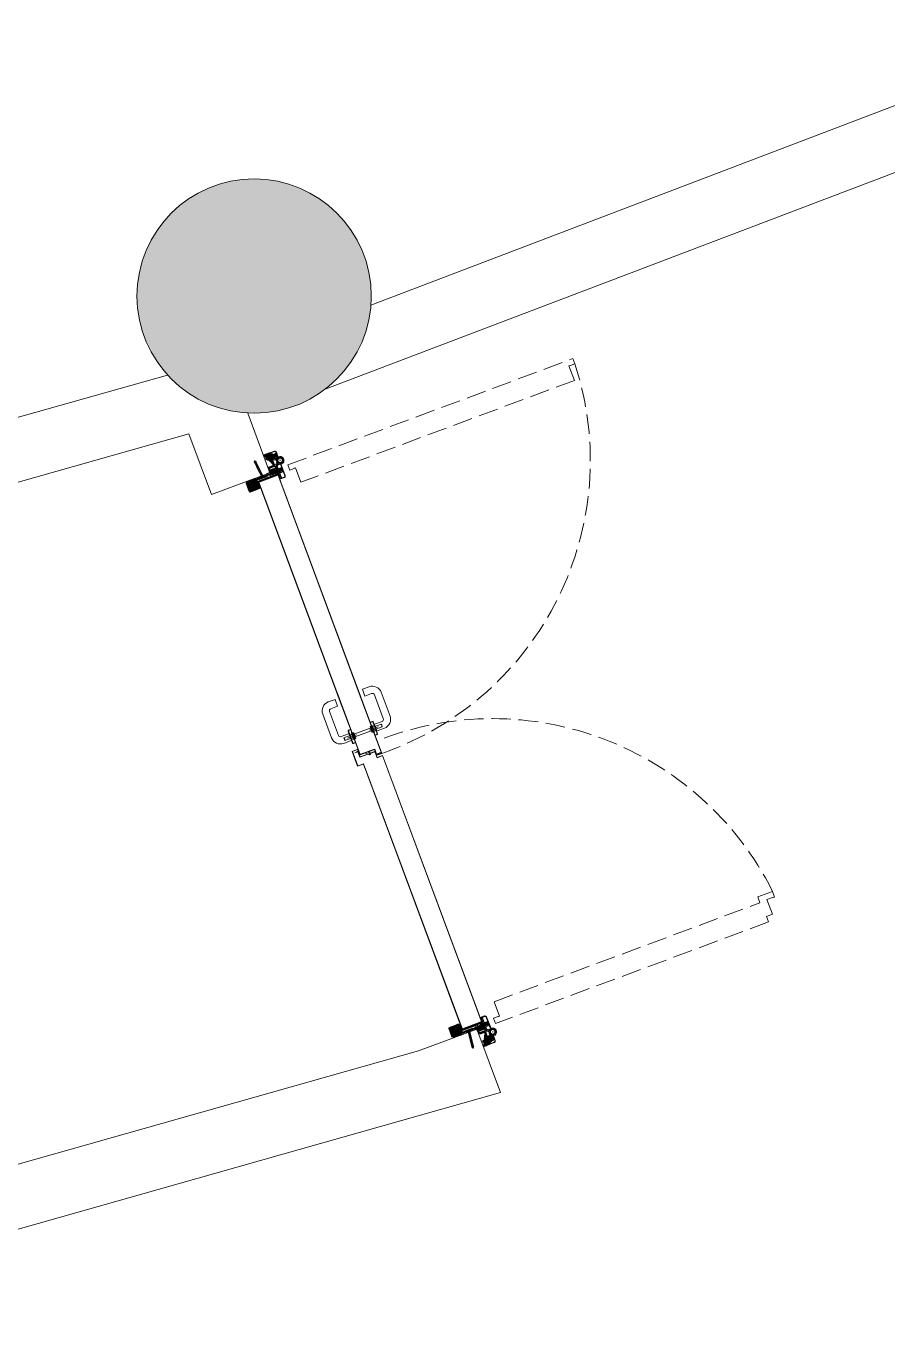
# Model space of a CAD drawing. Header units: centimetres. Extents: x 139057 to 200038, y 34824 to 80516.
# Drawn here: x 172442.6 to 172718.2, y 47216.7 to 47632.5 of the extents above; entities that cross this region are included whole.
import ezdxf

# ---------------------------------------------------------------- set-up
doc = ezdxf.new("R2010")
doc.units = ezdxf.units.CM
doc.header["$LTSCALE"] = 100
for name, pattern in [('CENTRATA', [2, 1.25, -0.25, 0.25, -0.25]), ('HIDDEN2', [0.175, 0.125, -0.05]), ('TRATTEGGIATA', [0.75, 0.5, -0.25]), ('TRATTO-PUNTO', [1, 0.5, -0.25, 0, -0.25])]:
    doc.linetypes.add(name, pattern=pattern)
doc.layers.get('0').update_dxf_attribs({"lineweight": 0})
for name, color, linetype, lineweight in [('410_STRUTTURE_001-AM_0', 7, 'Continuous', 0), ('430_TAVOLATI_001-AM_0', 3, 'Continuous', 0), ('441_SERRAMENTI_001-AM_0', 1, 'Continuous', 0), ('5', 7, 'Continuous', 20)]:
    doc.layers.add(name, color=color, linetype=linetype, lineweight=lineweight)
for name, color, linetype in [('Layer1', 7, 'Continuous'), ('Layer2', 2, 'Continuous'), ('Layer3', 7, 'Continuous'), ('Layer5', 2, 'Continuous')]:
    doc.layers.add(name, color=color, linetype=linetype)
pattern_1 = [(135, (1692.512, -3714.694), (-2.245064, -2.245064), []), (135, (1692.512, -3712.4488), (-2.245064, -2.245064), [3.96875, -0.79375, 0, -0.79375])]

# ---------------------------------------------------------------- blocks, each defined once
blk = doc.blocks.new('CRN190C')
at = {"layer": 'Layer1', "color": 9}
for p, q in [((-28.5, 11), (-28.5, -5.5)), ((-28.5, 11), (-27, 11)), ((-27, 11), (-27, -4.5)), ((-4.6, 0), (-4.6, -4)), ((-4.6, 0), (4.6, 0)), ((-3.1, 0), (-3.1, -4)), ((3.1, 0), (3.1, -4)), ((4.6, 0), (4.6, -4)), ((11.5, 11), (11.5, -4.5)), ((11.5, 11), (13, 11)), ((13, 11), (13, -5.5)), ((-28, -6), (-5.1, -6)), ((-27, -4.5), (-5.1, -4.5)), ((-5.1, -6), (5.1, -6)), ((11.5, -4.5), (5.1, -4.5)), ((5.1, -6), (12.5, -6))]:
    blk.add_line(p, q, dxfattribs=at)
for centre, radius, start, end in [((-28, -5.5), 0.5, 180, 270), ((-5.1, -4), 2, 270, 0), ((-5.1, -4), 0.5, 270, 0), ((5.1, -4), 2, 180, 270), ((5.1, -4), 0.5, 180, 270), ((12.5, -5.5), 0.5, 270, 0)]:
    blk.add_arc(centre, radius, start, end, dxfattribs=at)
at = {"layer": 'Layer2', "color": 9}
for p, q in [((-4, 0), (-3.1, -0.5)), ((4, -0.5), (3.1, 0)), ((-4, -1), (-3.1, -0.5)), ((-3.1, -1.5), (-4, -1)), ((-4, -2), (-3.1, -1.5)), ((-3.1, -2.5), (-4, -2)), ((-4, -3), (-3.1, -2.5)), ((-3.1, -3.5), (-4, -3)), ((-4, -4), (-3.1, -3.5)), ((-3.1, -4.5), (-4, -4)), ((-4, -5), (-3.1, -4.5)), ((-3.5, -5.3), (-4, -5)), ((3.1, -1), (4, -0.5)), ((4, -1.5), (3.1, -1)), ((3.1, -2), (4, -1.5)), ((4, -2.5), (3.1, -2)), ((3.1, -3), (4, -2.5)), ((4, -3.5), (3.1, -3)), ((3.1, -4), (4, -3.5)), ((4, -4.5), (3.1, -4)), ((3.3, -4.9), (4, -4.5)), ((4, -5.5), (3.5, -5.2)), ((3.9, -5.6), (4, -5.5))]:
    blk.add_line(p, q, dxfattribs=at)
blk = doc.blocks.new('A$C79A744C8')
at = {"linetype": 'Continuous', "ltscale": 10}
h = blk.add_hatch(dxfattribs=at)
h.set_pattern_fill('ANSI31', color=256, scale=15, angle=270, style=0)
h.set_pattern_definition([(315, (19364.6457, 1644.1342), (1.32582521, 1.32582521), [])])
h.paths.add_polyline_path([(0, -50), (0, -65), (33.1, -65), (33.1, -50)])
h = blk.add_hatch(dxfattribs=at)
h.set_pattern_fill('ANSI31', color=256, scale=15, angle=180, style=0)
h.set_pattern_definition([(225, (19364.6457, 1644.1342), (1.32582521, -1.32582521), [])])
h.paths.add_polyline_path([(0, -65), (0, -80), (33.1, -80), (33.1, -65)])
at = {"layer": '5', "linetype": 'Continuous', "ltscale": 10}
h = blk.add_hatch(dxfattribs=at)
h.set_pattern_fill('ANSI33', color=256, scale=0.05, angle=450, style=0)
h.set_pattern_definition([(135, (1834.93615, -5348.70282), (-0.224506403, -0.224506403), []), (135, (1834.93615, -5348.4783), (-0.224506403, -0.224506403), [0.15875, -0.079375])])
h.paths.add_polyline_path([(5.9, -26.5), (5.9, -41.5), (7.9, -41.5), (7.9, -26.5)])
h.paths.add_polyline_path([(5.9, -11.5), (5.9, -26.5), (7.9, -26.5), (7.9, -11.5)])
at = {"layer": 'Layer5', "linetype": 'Continuous', "ltscale": 10}
h = blk.add_hatch(dxfattribs=at)
h.set_pattern_fill('ANSI35', color=256, scale=0.5, angle=450, style=0)
h.set_pattern_definition(pattern_1)
edge = h.paths.add_edge_path()
edge.add_line((-17.4, 22.5), (-56.4, 22.5))
edge.add_line((-56.4, 21), (-17.4, 21))
edge.add_line((-57.9, 1), (-57.9, 19.5))
edge.add_line((-59.4, 19.5), (-59.4, 1))
edge.add_arc((-56.4, 19.5), 1.5, 90, 180)
edge.add_arc((-56.4, 19.5), 3, 90, 180)
edge.add_line((-35.4, 22.5), (-35.4, 21))
h = blk.add_hatch(dxfattribs=at)
h.set_pattern_fill('ANSI35', color=256, scale=0.5, angle=450, style=0)
h.set_pattern_definition(pattern_1)
h.paths.add_polyline_path([(4.1, -81), (4.1, -82.5), (32.6, -82.5, 0.414214), (35.6, -79.5), (35.6, -78.1), (34.1, -78.1), (34.1, -79.5, -0.414214), (32.6, -81)])
h.paths.add_polyline_path([(34.1, -51.9), (34.1, -78.1), (35.6, -78.1), (35.6, -51.9)])
h.paths.add_polyline_path([(32.6, -47.5), (7.1, -47.5), (4.5, -47.5, 0.267949), (7.1, -49), (32.6, -49, -0.414214), (34.1, -50.5), (34.1, -51.9), (35.6, -51.9), (35.6, -50.5, 0.414214)])
h.paths.add_polyline_path([(4.1, -31.6), (4.1, -46, 0.131652), (4.5, -47.5), (7.1, -47.5, -0.414214), (5.6, -46), (5.6, -34.3, 0.198912), (4.8, -32.2)])
h.paths.add_polyline_path([(4.7, -3.8, 0.153915), (4.1, -5.5), (4.1, -21.5), (4.8, -20.8, 0.198912), (5.6, -18.7), (5.6, -5.5, -0.153915), (5.9, -4.6), (7.6, -2.2, 0.606815), (5.1, 2.5), (-13.6, 2.5), (-13.6, 1.1, 0.063272), (-12.9, 1), (5.1, 1, -0.606815), (6.4, -1.4)])
h.paths.add_polyline_path([(-16.4, 22.3), (-16.4, 21), (-17.4, 21, -0.414214), (-15.9, 19.5), (-15.9, 4, 0.341979), (-13.6, 1.1), (-13.6, 2.5), (-12.9, 2.5, -0.414214), (-14.4, 4), (-14.4, 19.5, 0.317837)])
h.paths.add_polyline_path([(-24.4, 22.5), (-24.4, 21), (-17.4, 21), (-16.4, 21), (-16.4, 22.3, 0.085164), (-17.4, 22.5)])
h.paths.add_polyline_path([(-29.9, 22.5), (-29.9, 21), (-24.4, 21), (-24.4, 22.5)])
h = blk.add_hatch(dxfattribs=at)
h.set_pattern_fill('ANSI35', color=256, scale=0.5, angle=450, style=0)
h.set_pattern_definition(pattern_1)
h.paths.add_polyline_path([(2.6, -30), (1.5, -31.1), (3.7, -33.2, -0.198912), (4.1, -34.3), (4.1, -31.6)])
h.paths.add_polyline_path([(1.5, -21.9), (2.6, -23), (4.1, -21.5), (4.1, -18.7, -0.198912), (3.7, -19.8)])
at = {"linetype": 'CENTRATA'}
blk.add_line((5.8, -26.5), (-53.6, -32.7), dxfattribs=at)
at = {"linetype": 'Continuous'}
for p, q in [((-50.6, -30.2), (-51.1, -30.8)), ((-51.1, -30.8), (-49, -30.5)), ((-50.8, -34.1), (-51.1, -30.8)), ((-50.8, -34.1), (-48.6, -33.9)), ((-50.2, -34.6), (-50.8, -34.1)), ((-50.6, -30.2), (-49, -30)), ((-50.2, -34.6), (-50.6, -30.2)), ((-50.2, -34.6), (-48.6, -34.4)), ((-48.6, -29.3), (-48.3, -32.2)), ((-48, -35), (-48.3, -32.2)), ((-46.6, -30.3), (-46.3, -33.6)), ((-45.7, -33.1), (-45.9, -30.7)), ((2.4, -24.6), (0.8, -24.8)), ((2.5, -25.2), (0.9, -25.3)), ((2.8, -28.5), (1.2, -28.7)), ((2.9, -29.1), (1.3, -29.2)), ((2.9, -29.1), (2.4, -24.6))]:
    blk.add_line(p, q, dxfattribs=at)
at = {"linetype": 'Continuous', "ltscale": 10}
for p, q in [((2.6, -30), (1.5, -31.1)), ((2.6, -23), (4.8, -20.8)), ((2.6, -30), (2.6, -23)), ((0, -50), (33.1, -50)), ((33.1, -65), (0, -65)), ((33.1, -80), (0, -80)), ((33.1, -50), (33.1, -80))]:
    blk.add_line(p, q, dxfattribs=at)
at = {"linetype": 'Continuous'}
for points in [[(-46.9, -29.8), (-48.6, -29.3), (-49.1, -29.3), (-48.8, -32.2)], [(-46.4, -34.2), (-48, -35), (-48.5, -35.1), (-48.8, -32.2)], [(-21.2, -29.3), (-21.5, -26.7), (-46.9, -29.4), (-46.8, -30.2), (-44.8, -31.4), (-28.7, -29.7)], [(-21.2, -29.3), (-20.9, -31.9), (-46.4, -34.6), (-46.5, -33.8), (-44.7, -32.2), (-28.6, -30.5)], [(2.4, -24.6), (4.3, -21.3), (4.8, -26.6)], [(2.9, -29.1), (5.4, -31.9), (4.8, -26.6)]]:
    blk.add_lwpolyline(points, dxfattribs=at)
blk.add_lwpolyline([(0.8, -24.4), (1.3, -29.6), (-20.9, -31.9), (-21.5, -26.7)], close=True, dxfattribs=at)
blk.add_arc((-27.7, -30), 1.08, 206.9908, 164.8268, dxfattribs=at)
at = {"linetype": 'Continuous', "ltscale": 10}
for radius in [1.5, 3]:
    blk.add_arc((2.6, -18.7), radius, 315, 0, dxfattribs=at)
at = {"layer": 'Layer5', "linetype": 'Continuous', "ltscale": 10}
for p, q in [((-59.4, 19.5), (-59.4, 1)), ((-57.9, 1), (-57.9, 19.5)), ((-17.4, 22.5), (-56.4, 22.5)), ((-56.4, 21), (-17.4, 21)), ((-35.4, 22.5), (-35.4, 21)), ((-24.4, 22.5), (-24.4, 21)), ((-17.4, 22.5), (-16.4, 22.5)), ((-17.4, 21), (-16.4, 21)), ((-16.4, 21), (-16.4, 22.5)), ((-15.9, 19.5), (-15.9, 4)), ((-14.4, 19.5), (-14.4, 4)), ((5.1, 2.5), (-13.6, 2.5)), ((-12.9, 1), (5.1, 1)), ((1.5, -31.1), (3.7, -33.2)), ((2.6, -30), (4.8, -32.2)), ((4.1, -5.5), (4.1, -46)), ((6.4, -1.4), (4.7, -3.8)), ((5.6, -46), (5.6, -5.5)), ((5.9, -4.6), (7.6, -2.2)), ((5.9, -41.5), (5.9, -11.5)), ((5.9, -11.5), (7.9, -11.5)), ((7.9, -41.5), (7.9, -11.5)), ((32.6, -81), (4.1, -81)), ((4.1, -81), (4.1, -82.5)), ((4.1, -82.5), (32.6, -82.5)), ((7.1, -47.5), (4.5, -47.5)), ((32.6, -47.5), (7.1, -47.5)), ((7.1, -49), (32.6, -49)), ((34.1, -50.5), (34.1, -79.5)), ((34.1, -51.9), (35.6, -51.9)), ((34.1, -78.1), (35.6, -78.1)), ((35.6, -79.5), (35.6, -50.5))]:
    blk.add_line(p, q, dxfattribs=at)
blk.add_lwpolyline([(-10, 0), (0, 0), (0, -10)], dxfattribs=at)
for centre, radius, start, end in [((-56.4, 19.5), 3, 90, 180), ((-56.4, 19.5), 1.5, 90, 180), ((-17.4, 19.5), 3, 0, 90), ((-17.4, 19.5), 1.5, 0, 90), ((-12.9, 4), 3, 180, 270), ((-12.9, 4), 1.5, 180, 270), ((5.1, -0.5), 3, 325, 90), ((5.1, -0.5), 1.5, 325, 90), ((2.6, -34.3), 1.5, 0, 45), ((7.1, -5.5), 3, 145, 180), ((2.6, -34.3), 3, 0, 45), ((7.1, -5.5), 1.5, 145, 180), ((7.1, -46), 3, 180, 270), ((7.1, -46), 1.5, 180, 270), ((32.6, -50.5), 3, 0, 90), ((32.6, -50.5), 1.5, 0, 90), ((32.6, -79.5), 3, 270, 0), ((32.6, -79.5), 1.5, 270, 0)]:
    blk.add_arc(centre, radius, start, end, dxfattribs=at)
at = {"linetype": 'Continuous', "ltscale": 10, "rotation": 180.0000002134434}
blk.add_blockref('CRN190C', (-44.7, 14.4), dxfattribs=at)
blk = doc.blocks.new('COPRITESTA2C')
for p, q in [((0, 0), (44, 0)), ((0, 0), (0, -10)), ((44, 0), (44, -15)), ((-1, -10), (-1, -20)), ((-1, -10), (0, -10)), ((-1, -20), (39, -20))]:
    blk.add_line(p, q)
at = {"linetype": 'TRATTEGGIATA', "ltscale": 10}
for p, q in [((42.5, 0), (42.5, -15)), ((-1, -18.5), (39, -18.5))]:
    blk.add_line(p, q, dxfattribs=at)
blk.add_arc((39, -15), 5, 270, 0)
blk.add_arc((39, -15), 3.5, 270, 0, dxfattribs=at)
blk = doc.blocks.new('VTR0210A')
at = {"layer": 'Layer1', "color": 9}
for p, q in [((-33, 2.8), (-33, -1.8)), ((-32.9, -2.2), (-32.5, 4)), ((-32.9, 3.2), (-32.5, 4)), ((-32.5, 4), (-32, 3)), ((-32, -4), (-31.5, 4)), ((-32, 3), (-31.5, 4)), ((-31.5, 4), (-31, 3)), ((-31, -4), (-30.5, 4)), ((-31, 3), (-30.5, 4)), ((-30.5, 4), (-30, 3)), ((-30, -4), (-29.5, 4)), ((-30, 3), (-29.5, 4)), ((-29.5, 4), (-29, 3)), ((-29, -4), (-28.5, 4)), ((-29, 3), (-28.5, 4)), ((-28.5, 4), (-28, 3)), ((-28, -4), (-27.5, 4)), ((-28, 3), (-27.5, 4)), ((-27.5, 4), (-27, 3)), ((-27, -4), (-26.5, 4)), ((-27, 3), (-26.5, 4)), ((-26.5, 4), (-26, 3)), ((-26, -4), (-25.5, 4)), ((-26, 3), (-25.5, 4)), ((-25.5, 4), (-25, 3)), ((-25, -4), (-24.5, 4)), ((-25, 3), (-24.5, 4)), ((-24.5, 4), (-24, 3)), ((-24, -4), (-23.5, 4)), ((-24, 3), (-23.5, 4)), ((-23.5, 4), (-23, 3)), ((-23, -4), (-22.5, 4)), ((-23, 3), (-22.5, 4)), ((-22.5, 4), (-22, 3)), ((-22, -4), (-21.5, 4)), ((-22, 3), (-21.5, 4)), ((-21.5, 4), (-21, 3)), ((-21, -4), (-20.5, 4)), ((-21, 3), (-20.5, 4)), ((-20.5, 4), (-20, 3)), ((-20, -4), (-19.5, 4)), ((-20, 3), (-19.5, 4)), ((-19.5, 4), (-19, 3)), ((-19, -4), (-18.5, 4)), ((-19, 3), (-18.5, 4)), ((-18.5, 4), (-18, 3)), ((-18, -4), (-17.5, 4)), ((-18, 3), (-17.5, 4)), ((-17.5, 4), (-17, 3)), ((-17, -4), (-16.5, 4)), ((-17, 3), (-16.5, 4)), ((-16.5, 4), (-16, 3)), ((-16, -4), (-15.5, 4)), ((-16, 3), (-15.5, 4)), ((-15.5, 4), (-15, 3)), ((-15, -4), (-14.5, 4)), ((-15, 3), (-14.5, 4)), ((-14.5, 4), (-14, 3)), ((-14, -4), (-13.5, 4)), ((-14, 3), (-13.5, 4)), ((-13.5, 4), (-13, 3)), ((-13, -4), (-12.5, 4)), ((-13, 3), (-12.5, 4)), ((-12.5, 4), (-12, 3)), ((-12, -4), (-11.5, 4)), ((-12, 3), (-11.5, 4)), ((-11.5, 4), (-11, 3)), ((-11, -4), (-10.5, 4)), ((-11, 3), (-10.5, 4)), ((-10.5, 4), (-10, 3)), ((-10, 3), (-9.7, 3.6)), ((-8, 4), (-9, 4)), ((-8, 6.5), (-0.8, 6.5)), ((-8, 6.5), (-8, -6.5)), ((-5, 3.2), (-6, 0)), ((-6, 0), (-5, -3.2)), ((-5, 3.2), (-5, -3.2)), ((0, 3.2), (-5, 3.2)), ((0, 5.7), (0, -5.7)), ((-32.9, -2.2), (-32, -4)), ((-32, -4), (-31.5, -3)), ((-31.5, -3), (-31, -4)), ((-31, -4), (-30.5, -3)), ((-30.5, -3), (-30, -4)), ((-30, -4), (-29.5, -3)), ((-29.5, -3), (-29, -4)), ((-29, -4), (-28.5, -3)), ((-28.5, -3), (-28, -4)), ((-28, -4), (-27.5, -3)), ((-27.5, -3), (-27, -4)), ((-27, -4), (-26.5, -3)), ((-26.5, -3), (-26, -4)), ((-26, -4), (-25.5, -3)), ((-25.5, -3), (-25, -4)), ((-25, -4), (-24.5, -3)), ((-24.5, -3), (-24, -4)), ((-24, -4), (-23.5, -3)), ((-23.5, -3), (-23, -4)), ((-23, -4), (-22.5, -3)), ((-22.5, -3), (-22, -4)), ((-22, -4), (-21.5, -3)), ((-21.5, -3), (-21, -4)), ((-21, -4), (-20.5, -3)), ((-20.5, -3), (-20, -4)), ((-20, -4), (-19.5, -3)), ((-19.5, -3), (-19, -4)), ((-19, -4), (-18.5, -3)), ((-18.5, -3), (-18, -4)), ((-18, -4), (-17.5, -3)), ((-17.5, -3), (-17, -4)), ((-17, -4), (-16.5, -3)), ((-16.5, -3), (-16, -4)), ((-16, -4), (-15.5, -3)), ((-15.5, -3), (-15, -4)), ((-15, -4), (-14.5, -3)), ((-14.5, -3), (-14, -4)), ((-14, -4), (-13.5, -3)), ((-13.5, -3), (-13, -4)), ((-13, -4), (-12.5, -3)), ((-12.5, -3), (-12, -4)), ((-12, -4), (-11.5, -3)), ((-11.5, -3), (-11, -4)), ((-11, -4), (-10.5, -3)), ((-10.5, -3), (-10.2, -3.6)), ((-8, -4), (-9.5, -4)), ((-8, -6.5), (-0.8, -6.5)), ((0, -3.2), (-5, -3.2))]:
    blk.add_line(p, q, dxfattribs=at)
for centre, start, end in [((-32.2, 2.8), 153.4349, 180), ((-9, 3.2), 90, 153.4349), ((-0.8, 5.7), 0, 90), ((-32.2, -1.8), 180, 206.5651), ((-9.5, -3.2), 206.5651, 270), ((-0.8, -5.7), 270, 0)]:
    blk.add_arc(centre, 0.8, start, end, dxfattribs=at)
at = {"layer": 'Layer3', "color": 9, "linetype": 'TRATTEGGIATA', "ltscale": 3}
for p, q in [((1.1, 0), (-37.2, 0)), ((-32.5, -3), (-32, 3)), ((-31.5, -3), (-31, 3)), ((-30.5, -3), (-30, 3)), ((-29.5, -3), (-29, 3)), ((-28.5, -3), (-28, 3)), ((-27.5, -3), (-27, 3)), ((-26.5, -3), (-26, 3)), ((-25.5, -3), (-25, 3)), ((-24.5, -3), (-24, 3)), ((-23.5, -3), (-23, 3)), ((-22.5, -3), (-22, 3)), ((-21.5, -3), (-21, 3)), ((-20.5, -3), (-20, 3)), ((-19.5, -3), (-19, 3)), ((-18.5, -3), (-18, 3)), ((-17.5, -3), (-17, 3)), ((-16.5, -3), (-16, 3)), ((-15.5, -3), (-15, 3)), ((-14.5, -3), (-14, 3)), ((-13.5, -3), (-13, 3)), ((-12.5, -3), (-12, 3)), ((-11.5, -3), (-11, 3)), ((-10.5, -3), (-10, 3))]:
    blk.add_line(p, q, dxfattribs=at)
blk = doc.blocks.new('COPRITESTA1C')
for p, q in [((0, 0), (0, -10)), ((0, 0), (21, 0)), ((21, 0), (21, -15)), ((-1, -10), (-1, -20)), ((-1, -10), (0, -10)), ((-1, -20), (16, -20))]:
    blk.add_line(p, q)
at = {"linetype": 'TRATTEGGIATA', "ltscale": 10}
for p, q in [((19.5, 0), (19.5, -15)), ((-1, -18.5), (16, -18.5))]:
    blk.add_line(p, q, dxfattribs=at)
blk.add_arc((16, -15), 3.5, 270, 0, dxfattribs=at)
blk.add_arc((16, -15), 5, 270, 0)
blk = doc.blocks.new('rf')
at = {"layer": 'Layer1', "color": 9, "linetype": 'Continuous'}
for p, q in [((-5, -126), (-5, 0)), ((0, 0), (-5, 0)), ((0, -125), (0, 0)), ((7.6, -130), (-1, -130)), ((6.6, -125), (0, -125)), ((11.6, -117), (6.6, -117)), ((6.6, -125), (6.6, -117)), ((29.7, -130), (7.6, -130)), ((11.6, -126), (11.6, -117)), ((24.4, -125), (11.6, -125)), ((24.4, -126), (24.4, -117)), ((29.4, -117), (24.4, -117)), ((31, -130), (28.4, -130)), ((29.4, -125), (29.4, -117)), ((30, -125), (29.4, -125)), ((30, -125), (30, -103)), ((35, -103), (30, -103)), ((35, -126), (35, -103))]:
    blk.add_line(p, q, dxfattribs=at)
for centre, start, end in [((-1, -126), 180, 270), ((7.6, -126), 270, 0), ((28.4, -126), 180, 270), ((31, -126), 270, 0)]:
    blk.add_arc(centre, 4, start, end, dxfattribs=at)
at = {"layer": 'Layer2', "color": 9, "linetype": 'Continuous'}
for p, q in [((11.6, -117), (10, -118)), ((10, -118), (11.6, -119)), ((11.6, -119), (10, -120)), ((10, -120), (11.6, -121)), ((11.6, -121), (10, -122)), ((10, -122), (11.6, -123)), ((11.6, -123), (10, -124)), ((10, -124), (11.6, -125)), ((11.6, -125), (10, -126)), ((10, -126), (11.5, -126.9)), ((11.4, -127.1), (10, -128)), ((10, -128), (10.7, -128.5)), ((25.2, -117), (24.4, -117.5)), ((24.4, -117.5), (26, -118.5)), ((26, -118.5), (24.4, -119.5)), ((24.4, -119.5), (26, -120.5)), ((26, -120.5), (24.4, -121.5)), ((24.4, -121.5), (26, -122.5)), ((26, -122.5), (24.4, -123.5)), ((24.4, -123.5), (26, -124.5)), ((26, -124.5), (24.4, -125.5)), ((24.4, -125.5), (26, -126.5)), ((26, -126.5), (24.6, -127.4)), ((24.8, -127.8), (26, -128.5)), ((26, -128.5), (25.5, -128.8))]:
    blk.add_line(p, q, dxfattribs=at)
blk = doc.blocks.new('CILINDRO')
at = {"layer": '5', "linetype": 'Continuous'}
for p, q in [((-128, 4.5), (-0.5, 4.5)), ((-127.5, 4.5), (-128, 3.5)), ((-128, 4.5), (-128, -4.5)), ((-128, 3.5), (-128, -3.5)), ((-0.5, 4.5), (0, 3.5)), ((0, 3.5), (0, -3.5)), ((-127.5, -4.5), (-128, -3.5)), ((-128, -4.5), (-0.5, -4.5)), ((-0.5, -4.5), (0, -3.5))]:
    blk.add_line(p, q, dxfattribs=at)
for centre, start, end in [((-120, 0), 143.1301, 216.8699), ((-8, 0), 323.1301, 36.8699)]:
    blk.add_arc(centre, 7.5, start, end, dxfattribs=at)
blk = doc.blocks.new('CLD0080A')
at = {"linetype": 'Continuous'}
blk.add_blockref('CILINDRO', (64.25, -4.5), dxfattribs=at)
blk = doc.blocks.new('porta 190 metallo')
at = {"linetype": 'Continuous'}
for p, q in [((-1895.9, 333.9), (-1898.4, 334.3)), ((-1897, 335.4), (-1897.4, 332.9)), ((-1010.5, 243.8), (-1091.1, 256.1)), ((-1128.7, 208.2), (-1125.3, 231)), ((-1106, 204.8), (-1128.7, 208.2)), ((-1106, 204.8), (-1102.5, 227.5)), ((-1014, 221.1), (-1094.6, 233.4)), ((-1012, 187.9), (-1008.1, 213.1)), ((-989.2, 184.4), (-985.4, 209.7)), ((-1024.4, 179.2), (-1023.4, 186.1)), ((-1024.4, 179.2), (-1023.2, 179)), ((-1023.2, 179), (-1022.2, 185.9)), ((-1021.3, 186.6), (-980.7, 180.4)), ((-1021.1, 187.8), (-980.6, 181.6)), ((-1014.1, 177.3), (-1014.2, 176.3)), ((-990.5, 172.7), (-1014.2, 176.3)), ((-990.4, 173.7), (-1014.1, 177.3)), ((-1013.9, 178.7), (-1014, 177.7)), ((-990.3, 174.1), (-1014, 177.7)), ((-990.2, 175.1), (-1013.9, 178.7)), ((-1013.3, 175.8), (-1013.5, 174.8)), ((-991.7, 171.5), (-1013.5, 174.8)), ((-991.6, 172.5), (-1013.3, 175.8)), ((-1012, 174.3), (-1012.3, 172.3)), ((-993.3, 171.4), (-1012, 174.3)), ((-994.7, 168.6), (-1011.5, 171.1)), ((-1011.1, 186.8), (-990.4, 183.6)), ((-990.9, 183.2), (-1010.7, 186.2)), ((-1008.7, 186.4), (-1010.6, 174)), ((-992.9, 184), (-994.7, 171.6)), ((-993.3, 171.4), (-993.6, 169.4)), ((-991.6, 172.5), (-991.7, 171.5)), ((-990.4, 173.7), (-990.5, 172.7)), ((-990.2, 175.1), (-990.3, 174.1)), ((-981.1, 172.6), (-980.1, 179.5)), ((-981.1, 172.6), (-979.9, 172.4)), ((-979.9, 172.4), (-978.9, 179.3)), ((-946.8, 113.6), (-943.2, 137.3)), ((-945.7, 117.7), (-934.2, 126.6)), ((-944.6, 128.2), (-933.7, 126.5)), ((-944.1, 131.2), (-933.3, 129.5)), ((-943.2, 137.3), (-943.4, 137.3)), ((-933.7, 126.5), (-933.3, 129.5)), ((-1142.8, 115.8), (-1146.3, 93.1)), ((-1120.1, 112.3), (-1142.8, 115.8)), ((-1120.1, 112.3), (-1123.6, 89.6)), ((-1034.6, 112.5), (-1035.7, 105.5)), ((-1034.6, 112.5), (-1033.4, 112.3)), ((-1033.4, 112.3), (-1034.5, 105.4)), ((-1034, 103.3), (-993.5, 97.1)), ((-1033.8, 104.4), (-993.3, 98.3)), ((-1025.3, 100.4), (-1029.2, 75.2)), ((-1024.4, 109.8), (-1024.2, 110.8)), ((-1000.7, 106.2), (-1024.4, 109.8)), ((-1024.2, 111.2), (-1024, 112.1)), ((-1000.5, 107.5), (-1024.2, 111.2)), ((-1000.5, 107.2), (-1024.2, 110.8)), ((-1024.2, 101.3), (-1003.4, 98.1)), ((-1000.3, 108.5), (-1024, 112.1)), ((-1003.8, 98.7), (-1023.6, 101.7)), ((-1023, 112.4), (-1022.8, 113.4)), ((-1001.2, 109.1), (-1023, 112.4)), ((-1001.1, 110.1), (-1022.8, 113.4)), ((-1021.7, 100.9), (-1019.8, 113.2)), ((-1021.3, 113.5), (-1021, 115.4)), ((-1002.5, 110.6), (-1021.3, 113.5)), ((-1003.1, 113.7), (-1019.9, 116.3)), ((-1002.6, 97), (-1006.4, 71.7)), ((-1005.9, 98.5), (-1004, 110.8)), ((-1002.5, 110.6), (-1002.2, 112.6)), ((-1001.2, 109.1), (-1001.1, 110.1)), ((-1000.7, 106.2), (-1000.5, 107.2)), ((-1000.5, 107.5), (-1000.3, 108.5)), ((-991.3, 105.9), (-992.4, 98.9)), ((-991.3, 105.9), (-990.1, 105.7)), ((-990.1, 105.7), (-991.2, 98.8)), ((-946.8, 113.6), (-947, 113.6)), ((-946.8, 113.6), (-946.8, 113.6)), ((-946.2, 117.8), (-945.7, 117.7)), ((-1040.6, 46.6), (-1121.2, 58.9)), ((-1037.1, 69.3), (-1117.7, 81.6)), ((31, 40.2), (33.5, 39.8)), ((32.4, 41.2), (32.1, 38.7))]:
    blk.add_line(p, q, dxfattribs=at)
for p, q in [((-1912.3, 314.7), (-1930.6, 317.5)), ((-1911.8, 317.6), (-1930.1, 320.4)), ((-1911.8, 317.8), (-1928.1, 320.3)), ((-1912.7, 321), (-1927.6, 323.3)), ((-1910.4, 324.4), (-1912.7, 321)), ((-1907.9, 322.7), (-1911, 318.2)), ((-1907.9, 322.7), (-1911, 318.2)), ((-1906.5, 324.3), (-1910.9, 318.1)), ((-1904.1, 322.6), (-1908.4, 316.4)), ((-1894, 321.1), (-1891.8, 313.8)), ((-1891.3, 323.1), (-1888.7, 314.8)), ((-1891.1, 322), (-1888.9, 314.7)), ((-1890.8, 321.6), (-1888.7, 314.8)), ((-1888.7, 324.9), (-1886.2, 317)), ((-1888.5, 311.1), (-1845.9, 304.6)), ((-1888.1, 314.2), (-1847.4, 308)), ((-1888.1, 314), (-1845.5, 307.5)), ((-1886.2, 317), (-1847, 311)), ((-1847.4, 308), (-1847, 311)), ((-1845.5, 307.5), (-1845.9, 304.6)), ((-949.4, 103.1), (-942.9, 145.6)), ((17.1, 20.5), (-25.5, 27)), ((17.6, 23.5), (-25, 30)), ((-23, 29.9), (-22.6, 32.9)), ((17.6, 23.7), (-23, 29.9)), ((16.7, 26.9), (-22.6, 32.9)), ((21.4, 33.7), (16.7, 26.9)), ((23.3, 31.2), (18.4, 24)), ((22.4, 29.9), (18.4, 24)), ((22.9, 30.2), (18.6, 23.9)), ((25.3, 28.5), (21, 22.2)), ((35.4, 27), (37.7, 19.7)), ((38.3, 27.8), (40.5, 20.6)), ((39.1, 25.9), (40.7, 20.6)), ((39.1, 25.9), (40.7, 20.6)), ((40.9, 16.9), (59.2, 14.1)), ((41.3, 19.9), (59.6, 17.1)), ((41.4, 20.1), (57.7, 17.6)), ((42, 26.7), (43.2, 22.8)), ((43.2, 22.8), (58.1, 20.6)), ((57.4, -7.7), (58.8, -8))]:
    blk.add_line(p, q)
at = {"linetype": 'Continuous', "ltscale": 10}
for p, q in [((-1885.6, 291.8), (-1882.9, 309.7)), ((-1885.6, 291.8), (-1870.5, 289.5)), ((-1884.7, 292.5), (-1882.2, 308.8)), ((-1884.7, 292.5), (-1870.4, 290.3)), ((-1882.9, 309.7), (-1112.1, 192.3, 0)), ((-1882.7, 292.1), (-1880.3, 307.8)), ((-1865.8, 289.6), (-1882.7, 292.1)), ((-1882.2, 308.8), (-1112.6, 191.6, 0)), ((-1881.7, 292.8), (-1879.5, 307.6)), ((-1864.8, 290.2), (-1881.7, 292.8)), ((-1879.5, 307.6), (-1880.3, 307.8)), ((-1774, 291.6), (-1773.2, 291.4)), ((-1873.2, 240.4), (-1865.8, 289.6)), ((-1872.3, 241.1), (-1864.8, 290.2)), ((-1870.5, 289.5), (-1870.4, 290.3)), ((-1110.2, 124.2, 0), (-1873.2, 240.4)), ((-1109.5, 124.9, 0), (-1872.3, 241.1)), ((-1144.8, 197.3), (-919.2, 162.9)), ((-1112.6, 191.6, 0), (-920.2, 162.2)), ((-949.8, 100.6), (-1158.8, 132.5)), ((-949.1, 99.7), (-1158.8, 131.7)), ((-949.8, 100.6), (-942.3, 149.7)), ((-949.1, 99.7), (-941.6, 148.8)), ((-925.4, 147.1), (-942.3, 149.7)), ((-924.7, 146.2), (-941.6, 148.8)), ((-935.3, 146.6), (-937.8, 130.2)), ((-937.1, 147.3), (-937, 148.1)), ((-937.1, 147.3), (-922, 145)), ((-937, 148.1), (-922.6, 145.9)), ((-934.6, 145.7), (-937, 130.1)), ((-915.3, 143.6), (-935.3, 146.6)), ((-914.7, 142.7), (-934.6, 145.7)), ((-925.4, 147.1), (-923.2, 162)), ((-924.7, 146.2), (-922.4, 161.9)), ((-922.4, 161.9), (-923.2, 162)), ((-922.6, 145.9), (-920.2, 162.2)), ((-922, 145), (-919.2, 162.9)), ((-912.5, 161.9), (-915.3, 143.6)), ((-911.9, 161), (-914.7, 142.7)), ((11.3, 20.9), (-912.5, 161.9)), ((10.4, 20.2), (-911.9, 161)), ((-1014.8, 109.7), (-1005.9, 108.3)), ((-970.9, 82.6), (-968, 101.8)), ((-970, 83.3), (-967.4, 100.9)), ((-921.7, 75.9), (-970, 83.3)), ((-961.3, 100.8), (-968, 101.8)), ((-962.2, 100.2), (-967.4, 100.9)), ((-961.5, 99.4), (-963.2, 88.1)), ((-962.5, 87.9), (-963.2, 88.1)), ((-962.9, 95.6), (-962.2, 100.2)), ((-962.1, 95.5), (-962.9, 95.6)), ((-960.9, 98.5), (-962.5, 87.9)), ((-962.1, 95.5), (-961.3, 100.8)), ((-942.9, 96.5), (-961.5, 99.4)), ((-942.3, 95.6), (-960.9, 98.5)), ((-938.9, 122.8), (-942.9, 96.5)), ((-938, 123.5), (-942.3, 95.6)), ((-921.7, 75.9), (-918.7, 95.8)), ((-921.1, 75), (-917.9, 95.7)), ((-918.7, 95.8), (-19.2, -41.4)), ((-918, 94.9), (-18.5, -42.3)), ((-921.1, 75), (-970.9, 82.6)), ((-11.7, 7.7), (-19.2, -41.4)), ((-11, 6.8), (-18.5, -42.3)), ((-11.7, 7.7), (5.2, 5.1)), ((-11, 6.8), (5.9, 4.2)), ((-6.5, 5.3), (-6.4, 6.1)), ((8.6, 3), (-6.5, 5.3)), ((7.9, 3.9), (-6.4, 6.1)), ((5.2, 5.1), (7.5, 20)), ((5.2, 5.1), (7.5, 20)), ((5.9, 4.2), (8.3, 19.9)), ((5.9, 4.2), (8.3, 19.9)), ((7.5, 20), (8.3, 19.9)), ((7.9, 3.9), (10.4, 20.2)), ((8.6, 3), (11.3, 20.9))]:
    blk.add_line(p, q, dxfattribs=at)
at = {"linetype": 'TRATTO-PUNTO'}
for p, q in [((-999.3, 194.5), (-1003.9, 164.4)), ((-1015.2, 90.4), (-1010.6, 120.5))]:
    blk.add_line(p, q, dxfattribs=at)
at = {"linetype": 'HIDDEN2', "ltscale": 5}
blk.add_lwpolyline([(-1872.7, 348.4), (-1726, 1311.5), (-1708.1, 1308.8), (-1710.4, 1293.6), (-1711.2, 1293.8), (-1711.9, 1289.1), (-1662.8, 1281.6), (-1803.5, 358), (-1852.6, 365.5), (-1853.3, 360.9), (-1852.5, 360.8), (-1854.8, 345.7), (-1872.7, 348.4)], close=True, dxfattribs=at)
at = {"linetype": 'HIDDEN2', "ltscale": 5, "elevation": 0}
blk.add_lwpolyline([(153.8, 982.8), (13.2, 60.9), (-4.7, 63.6), (-2.4, 78.8), (-1.6, 78.6), (-0.9, 83.2), (-50.1, 90.7), (86.9, 988.3), (67, 991.4), (74.6, 1041.2), (93.8, 1038.3), (92.8, 1031.6), (91.3, 1031.8), (88.5, 1013.2), (138.6, 1005.6), (135.5, 985.6), (153.8, 982.8)], close=True, dxfattribs=at)
for centre, radius in [((-1897.2, 334.1), 9), ((-1897.2, 334.1), 7.5), ((-1897.2, 334.1), 7.25), ((32.2, 40), 9), ((32.2, 40), 7.5), ((32.2, 40), 7.25)]:
    blk.add_circle(centre, radius)
at = {"linetype": 'HIDDEN2', "ltscale": 5}
for centre, radius, start, end in [((-1897.2, 334.1), 992.8, 350.0686, 79.0236), ((32.2, 40), 1002.2, 87.5767, 172.5836)]:
    blk.add_arc(centre, radius, start, end, dxfattribs=at)
for centre, radius, start, end in [((-1897.2, 334.1), 12.5, 243.2101, 194.7276), ((-1897.2, 334.1), 9.5, 243.2101, 194.7276), ((-1911.7, 318.6), 4, 261.3301, 325.5318), ((-1911.7, 318.6), 0.8, 261.3301, 325.5318), ((-1911.7, 318.6), 1, 261.3301, 325.5318), ((-1917, 328.9), 8, 325.5318, 14.7276), ((-1917, 328.9), 11, 325.5318, 14.7276), ((-1903.2, 322.1), 4, 63.2101, 145.5318), ((-1903.2, 322.1), 1, 63.2101, 145.5318), ((-1894.9, 320.8), 1, 17.1284, 99.4501), ((-1894.9, 320.8), 4, 17.1284, 32.3355), ((32.2, 40), 12.5, 327.9364, 279.4539), ((32.2, 40), 9.5, 327.9364, 279.4539), ((26.2, 27.9), 4, 130.3285, 145.5356), ((26.2, 27.9), 1, 63.2139, 145.5356), ((34.5, 26.7), 4, 17.1322, 99.4539), ((34.5, 26.7), 1, 17.1322, 99.4539), ((41.5, 20.9), 4, 197.1322, 261.3339), ((49.6, 29.1), 11, 147.9364, 197.1322), ((41.5, 20.9), 1, 197.1322, 261.3339), ((41.5, 20.9), 0.8, 197.1322, 261.3339), ((49.6, 29.1), 8, 147.9364, 197.1322)]:
    blk.add_arc(centre, radius, start, end)
at = {"linetype": 'Continuous'}
for centre, radius, start, end in [((-1095.6, 226.5), 30, 81.3301, 171.3301), ((-1095.6, 226.5), 7, 81.3301, 171.3301), ((-1015.1, 214.2), 7, 351.3301, 81.3301), ((-1015.1, 214.2), 30, 351.3301, 81.3301), ((-1021.4, 185.8), 2, 81.3301, 171.3301), ((-1021.4, 185.8), 0.8, 81.3301, 171.3301), ((-1011.3, 172.1), 1, 171.3301, 261.3301), ((-1011, 187.8), 1, 171.3301, 261.3301), ((-994.5, 169.6), 1, 261.3301, 351.3301), ((-990.2, 184.6), 1, 261.3301, 351.3301), ((-980.9, 179.6), 0.8, 351.3301, 81.3301), ((-980.9, 179.6), 2, 351.3301, 81.3301), ((-1116.7, 88.6), 30, 171.3301, 261.3301), ((-1116.7, 88.6), 7, 171.3301, 261.3301), ((-1033.7, 105.2), 2, 171.3301, 261.3301), ((-1033.7, 105.2), 0.8, 171.3301, 261.3301), ((-1024.3, 100.3), 1, 81.3301, 171.3301), ((-1020, 115.3), 1, 81.3301, 171.3301), ((-1003.6, 97.1), 1, 351.3301, 81.3301), ((-1003.2, 112.7), 1, 351.3301, 81.3301), ((-993.2, 99.1), 2, 261.3301, 351.3301), ((-993.2, 99.1), 0.8, 261.3301, 351.3301), ((-1036.1, 76.3), 30, 261.3301, 351.3301), ((-1036.1, 76.3), 7, 261.3301, 351.3301)]:
    blk.add_arc(centre, radius, start, end, dxfattribs=at)
at = {"linetype": 'Continuous', "ltscale": 10}
for name, p, rotation in [('COPRITESTA1C', (-1913, 314.2), 171.3300735074509), ('A$C79A744C8', (-1878.3, 286.3), 351.3300735074509), ('CRN190C', (-1920.3, 307.3), 171.3300735074509)]:
    blk.add_blockref(name, p, dxfattribs=dict(at, rotation=rotation))
at = {"linetype": 'Continuous', "ltscale": 10, "extrusion": (0, 0, -1)}
for name, p, zscale, rotation in [('VTR0210A', (1916.6, 331.5), -0.9999999999890785, 98.66992582736098), ('COPRITESTA2C', (1887.9, 311), -0.9999999999890785, 188.6699264925491), ('VTR0210A', (1867.9, 324.6), -0.9999999999890785, 98.66992582736098), ('CLD0080A', (1002.7, 142.6), -0.9999999999269178, 98.66992582736098)]:
    blk.add_blockref(name, p, dxfattribs=dict(at, zscale=zscale, rotation=rotation))
at = {"linetype": 'Continuous'}
for p, xscale, yscale, zscale, rotation in [((-1871.5, 241.4), 0.5000000015032745, 0.5000000015032745, 0.5000000015032745, 171.3300739616346), ((-19.9, -40.9), -0.4999999980442533, 0.5000000004615106, 0.4999999999945393, 171.3339231355016)]:
    blk.add_blockref('rf', p, dxfattribs=dict(at, xscale=xscale, yscale=yscale, zscale=zscale, rotation=rotation))
at = {"linetype": 'Continuous', "ltscale": 10, "extrusion": (0, 0, -1), "xscale": -1, "zscale": -1}
for name, p, rotation in [('COPRITESTA2C', (-16.5, 20.6), 188.6660759561508), ('VTR0210A', (-1.5, 39.6), 278.6660761671574), ('VTR0210A', (-50, 31.7), 278.6660761671574)]:
    blk.add_blockref(name, p, dxfattribs=dict(at, rotation=rotation))
at = {"xscale": -1, "rotation": 351.3339240438493}
blk.add_blockref('A$C79A744C8', (0, 0), dxfattribs=at)
at = {"linetype": 'Continuous', "ltscale": 10, "xscale": -1, "rotation": 171.3339240438493}
for name, p in [('CRN190C', (46.3, 7.5)), ('COPRITESTA1C', (41.5, 16.3))]:
    blk.add_blockref(name, p, dxfattribs=at)

msp = doc.modelspace()

# ---------------------------------------------------------------- hatches: boundary and pattern name
at = {"layer": '410_STRUTTURE_001-AM_0'}
msp.add_hatch(color=256, dxfattribs=at).paths.add_polyline_path([(172553.12, 47546.04, 1), (172478.12, 47546.04, 1)])

# ---------------------------------------------------------------- linework, layer by layer
msp.add_circle((172515.62, 47546.04, 0), 37.5, dxfattribs=at)
at = {"layer": '430_TAVOLATI_001-AM_0'}
for p, q in [((172553.01, 47543.18, 0), (172787.72, 47632.48, 0)), ((172538.33, 47516.2, 0), (172775.99, 47606.62, 0)), ((172434.05, 47505.56, 0), (172487.9, 47520.78, 0)), ((172520.66, 47489.51, 0), (172513.56, 47508.59, 0)), ((172209.38, 47421.24, 0), (172494.71, 47501.92, 0)), ((172501.92, 47482.54, 0), (172494.71, 47501.92, 0)), ((172501.92, 47482.54, 0), (172520.66, 47489.51, 0)), ((172568.18, 47304.46, 0), (172586.93, 47311.44, 0)), ((172594.49, 47291.12, 0), (172586.93, 47311.44, 0)), ((172326.04, 47235.99, 0), (172568.18, 47304.46, 0)), ((172331.48, 47216.75, 0), (172594.49, 47291.12, 0))]:
    msp.add_line(p, q, dxfattribs=at)

# ---------------------------------------------------------------- block references
at = {"layer": '441_SERRAMENTI_001-AM_0', "xscale": 0.1, "yscale": 0.1, "zscale": 0.1, "rotation": 299.0784809523721}
msp.add_blockref('porta 190 metallo', (172586.93, 47311.44, 0), dxfattribs=at)

doc.saveas('drawing.dxf')
